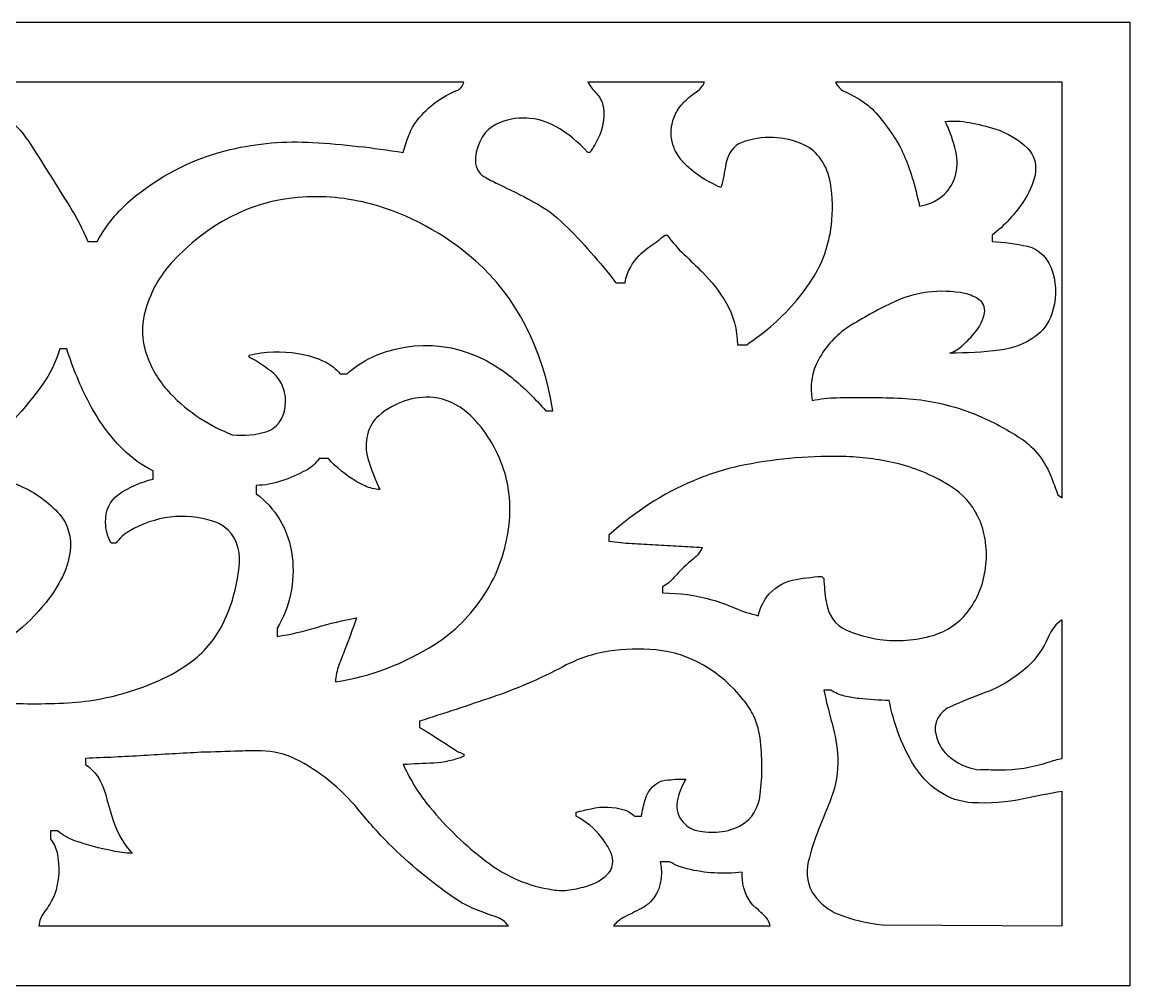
# Model space of a CAD drawing. Header units: centimetres. Extents: x 1.5 to 14, y -9 to -4.
# Drawn here: x 8.19 to 13.98, y -9 to -3.96 of the extents above; entities that cross this region are included whole.
import ezdxf

# ---------------------------------------------------------------- set-up
doc = ezdxf.new("R2010")
doc.units = ezdxf.units.CM
doc.header["$MEASUREMENT"] = 0
doc.layers.add('layer 1', color=7, linetype='Continuous')

msp = doc.modelspace()

# ---------------------------------------------------------------- linework, layer by layer
at = {"layer": 'layer 1', "color": 250}
for points, knots in [([(1.50052, -8.99918), (1.50052, -8.99918), (13.98322, -8.99918), (13.98322, -8.99918), (13.98322, -8.99918), (13.98322, -8.99918), (13.98321, -3.95999), (13.98321, -3.95999), (13.98321, -3.95999), (13.98321, -3.95999), (1.50051, -3.96), (1.50051, -3.96), (1.50051, -3.96), (1.50051, -3.96), (1.50052, -8.99918), (1.50052, -8.99918)], [0, 0, 0, 0, 0.2, 0.2, 0.2, 0.2, 0.4, 0.4, 0.4, 0.4, 0.6, 0.6, 0.6, 0.6, 1, 1, 1, 1]), ([(8.58466, -5.10626), (8.58466, -5.10626), (8.53579, -5.10626), (8.53579, -5.10626), (8.53579, -5.10626), (8.50822, -5.04257), (8.47656, -4.98183), (8.44112, -4.92464), (8.44112, -4.92464), (8.37504, -4.81802), (8.30846, -4.71191), (8.24134, -4.60632), (8.24134, -4.60632), (8.16752, -4.4902), (8.06741, -4.40506), (7.9542, -4.36221), (7.9542, -4.36221), (7.91854, -4.34871), (7.88251, -4.33683), (7.84616, -4.32658), (7.84616, -4.32658), (7.81285, -4.3172), (7.78147, -4.29912), (7.75406, -4.27356), (7.75406, -4.27356), (7.75406, -4.27356), (10.50223, -4.27356), (10.50223, -4.27356), (10.50223, -4.27356), (10.49623, -4.29482), (10.48251, -4.31121), (10.46531, -4.31768), (10.46531, -4.31768), (10.38753, -4.34691), (10.31671, -4.39977), (10.25906, -4.47163), (10.25906, -4.47163), (10.24057, -4.49468), (10.22539, -4.52155), (10.21418, -4.5511), (10.21418, -4.5511), (10.20305, -4.58044), (10.19318, -4.61052), (10.18463, -4.6412), (10.18463, -4.6412), (10.0274, -4.61613), (9.86947, -4.59875), (9.71118, -4.58906), (9.71118, -4.58906), (9.56688, -4.58026), (9.4223, -4.59264), (9.2803, -4.62601), (9.2803, -4.62601), (9.10484, -4.66724), (8.93716, -4.74946), (8.78582, -4.86847), (8.78582, -4.86847), (8.70702, -4.93042), (8.6387, -5.01119), (8.58466, -5.10626), (8.58466, -5.10626), (8.58466, -5.10626), (8.58466, -5.10626), (8.58466, -5.10626)], [0, 0, 0, 0, 0.0588235, 0.0588235, 0.0588235, 0.0588235, 0.1176471, 0.1176471, 0.1176471, 0.1176471, 0.1764706, 0.1764706, 0.1764706, 0.1764706, 0.2352941, 0.2352941, 0.2352941, 0.2352941, 0.2941176, 0.2941176, 0.2941176, 0.2941176, 0.3529412, 0.3529412, 0.3529412, 0.3529412, 0.4117647, 0.4117647, 0.4117647, 0.4117647, 0.4705882, 0.4705882, 0.4705882, 0.4705882, 0.5294118, 0.5294118, 0.5294118, 0.5294118, 0.5882353, 0.5882353, 0.5882353, 0.5882353, 0.6470588, 0.6470588, 0.6470588, 0.6470588, 0.7058824, 0.7058824, 0.7058824, 0.7058824, 0.7647059, 0.7647059, 0.7647059, 0.7647059, 0.8235294, 0.8235294, 0.8235294, 0.8235294, 0.8823529, 0.8823529, 0.8823529, 0.8823529, 1, 1, 1, 1]), ([(11.56482, -5.07387), (11.56482, -5.07387), (11.5526, -5.07387), (11.5526, -5.07387), (11.5526, -5.07387), (11.52554, -5.09611), (11.49773, -5.11691), (11.46927, -5.13621), (11.46927, -5.13621), (11.43106, -5.16211), (11.39786, -5.19824), (11.37201, -5.24208), (11.37201, -5.24208), (11.35802, -5.26581), (11.34877, -5.2934), (11.34504, -5.32256), (11.34504, -5.32256), (11.34504, -5.32256), (11.29615, -5.32256), (11.29615, -5.32256), (11.29615, -5.32256), (11.21199, -5.21313), (11.1219, -5.1112), (11.02651, -5.01746), (11.02651, -5.01746), (10.97801, -4.9698), (10.92461, -4.93065), (10.86772, -4.90106), (10.86772, -4.90106), (10.86474, -4.89952), (10.86178, -4.89792), (10.85883, -4.89631), (10.85883, -4.89631), (10.79992, -4.86399), (10.7403, -4.83383), (10.68001, -4.80584), (10.68001, -4.80584), (10.65528, -4.79422), (10.63087, -4.78154), (10.60683, -4.76784), (10.60683, -4.76784), (10.57631, -4.75047), (10.55826, -4.7102), (10.56218, -4.66837), (10.56218, -4.66837), (10.5697, -4.58839), (10.61247, -4.52052), (10.67265, -4.49295), (10.67265, -4.49295), (10.77383, -4.44658), (10.88549, -4.45163), (10.98381, -4.50694), (10.98381, -4.50694), (11.04413, -4.54088), (11.10002, -4.58616), (11.14954, -4.6412), (11.14954, -4.6412), (11.14954, -4.6412), (11.16175, -4.6412), (11.16175, -4.6412), (11.16175, -4.6412), (11.1695, -4.6275), (11.17757, -4.61408), (11.18595, -4.60095), (11.18595, -4.60095), (11.2132, -4.55826), (11.22974, -4.50636), (11.23347, -4.4518), (11.23347, -4.4518), (11.23517, -4.42694), (11.23185, -4.40195), (11.2238, -4.37914), (11.2238, -4.37914), (11.21745, -4.36104), (11.20762, -4.34521), (11.1952, -4.33306), (11.1952, -4.33306), (11.17781, -4.31606), (11.16243, -4.29602), (11.14954, -4.27356), (11.14954, -4.27356), (11.14954, -4.27356), (11.76029, -4.27356), (11.76029, -4.27356), (11.76029, -4.27356), (11.75021, -4.29466), (11.73576, -4.31196), (11.7185, -4.32358), (11.7185, -4.32358), (11.69651, -4.33837), (11.67554, -4.35543), (11.6558, -4.37458), (11.6558, -4.37458), (11.63926, -4.39071), (11.62477, -4.4099), (11.61283, -4.43151), (11.61283, -4.43151), (11.60084, -4.4532), (11.59238, -4.47765), (11.58794, -4.50347), (11.58794, -4.50347), (11.58399, -4.52696), (11.58411, -4.55124), (11.58828, -4.57466), (11.58828, -4.57466), (11.59245, -4.59804), (11.60017, -4.62017), (11.61103, -4.63985), (11.61103, -4.63985), (11.6238, -4.66321), (11.63934, -4.68394), (11.65714, -4.70132), (11.65714, -4.70132), (11.67484, -4.71862), (11.69332, -4.7346), (11.71249, -4.74921), (11.71249, -4.74921), (11.7546, -4.78049), (11.79926, -4.80595), (11.84572, -4.82514), (11.84572, -4.82514), (11.85611, -4.78434), (11.86486, -4.74293), (11.87194, -4.70103), (11.87194, -4.70103), (11.881, -4.6475), (11.91272, -4.60451), (11.95448, -4.5891), (11.95448, -4.5891), (12.06111, -4.54977), (12.175, -4.55419), (12.27951, -4.60167), (12.27951, -4.60167), (12.35006, -4.6337), (12.40242, -4.70944), (12.41792, -4.8017), (12.41792, -4.8017), (12.43004, -4.87381), (12.43186, -4.94808), (12.42334, -5.02101), (12.42334, -5.02101), (12.41053, -5.12491), (12.37575, -5.22264), (12.32267, -5.30389), (12.32267, -5.30389), (12.25566, -5.40647), (12.17623, -5.4952), (12.08733, -5.56682), (12.08733, -5.56682), (12.05234, -5.595), (12.01659, -5.6217), (11.98017, -5.64687), (11.98017, -5.64687), (11.98017, -5.64687), (11.93128, -5.64687), (11.93128, -5.64687), (11.93128, -5.64687), (11.93069, -5.56891), (11.91067, -5.4932), (11.87402, -5.43031), (11.87402, -5.43031), (11.83809, -5.36865), (11.7956, -5.31351), (11.74774, -5.2664), (11.74774, -5.2664), (11.71639, -5.23556), (11.68486, -5.20504), (11.65313, -5.17486), (11.65313, -5.17486), (11.62134, -5.1446), (11.59178, -5.1108), (11.56482, -5.07387)], [0, 0, 0, 0, 0.0227273, 0.0227273, 0.0227273, 0.0227273, 0.0454545, 0.0454545, 0.0454545, 0.0454545, 0.0681818, 0.0681818, 0.0681818, 0.0681818, 0.0909091, 0.0909091, 0.0909091, 0.0909091, 0.1136364, 0.1136364, 0.1136364, 0.1136364, 0.1363636, 0.1363636, 0.1363636, 0.1363636, 0.1590909, 0.1590909, 0.1590909, 0.1590909, 0.1818182, 0.1818182, 0.1818182, 0.1818182, 0.2045455, 0.2045455, 0.2045455, 0.2045455, 0.2272727, 0.2272727, 0.2272727, 0.2272727, 0.25, 0.25, 0.25, 0.25, 0.2727273, 0.2727273, 0.2727273, 0.2727273, 0.2954545, 0.2954545, 0.2954545, 0.2954545, 0.3181818, 0.3181818, 0.3181818, 0.3181818, 0.3409091, 0.3409091, 0.3409091, 0.3409091, 0.3636364, 0.3636364, 0.3636364, 0.3636364, 0.3863636, 0.3863636, 0.3863636, 0.3863636, 0.4090909, 0.4090909, 0.4090909, 0.4090909, 0.4318182, 0.4318182, 0.4318182, 0.4318182, 0.4545455, 0.4545455, 0.4545455, 0.4545455, 0.4772727, 0.4772727, 0.4772727, 0.4772727, 0.5, 0.5, 0.5, 0.5, 0.5227273, 0.5227273, 0.5227273, 0.5227273, 0.5454545, 0.5454545, 0.5454545, 0.5454545, 0.5681818, 0.5681818, 0.5681818, 0.5681818, 0.5909091, 0.5909091, 0.5909091, 0.5909091, 0.6136364, 0.6136364, 0.6136364, 0.6136364, 0.6363636, 0.6363636, 0.6363636, 0.6363636, 0.6590909, 0.6590909, 0.6590909, 0.6590909, 0.6818182, 0.6818182, 0.6818182, 0.6818182, 0.7045455, 0.7045455, 0.7045455, 0.7045455, 0.7272727, 0.7272727, 0.7272727, 0.7272727, 0.75, 0.75, 0.75, 0.75, 0.7727273, 0.7727273, 0.7727273, 0.7727273, 0.7954545, 0.7954545, 0.7954545, 0.7954545, 0.8181818, 0.8181818, 0.8181818, 0.8181818, 0.8409091, 0.8409091, 0.8409091, 0.8409091, 0.8636364, 0.8636364, 0.8636364, 0.8636364, 0.8863636, 0.8863636, 0.8863636, 0.8863636, 0.9090909, 0.9090909, 0.9090909, 0.9090909, 0.9318182, 0.9318182, 0.9318182, 0.9318182, 0.9545455, 0.9545455, 0.9545455, 0.9545455, 1, 1, 1, 1]), ([(13.2626, -5.07387), (13.32757, -5.02513), (13.3852, -4.96242), (13.43287, -4.88854), (13.43287, -4.88854), (13.45639, -4.85209), (13.47431, -4.81049), (13.48573, -4.7658), (13.48573, -4.7658), (13.49951, -4.71179), (13.48454, -4.65279), (13.44838, -4.61887), (13.44838, -4.61887), (13.39881, -4.57235), (13.34247, -4.53856), (13.28252, -4.51943), (13.28252, -4.51943), (13.23659, -4.50476), (13.19009, -4.49317), (13.1432, -4.48467), (13.1432, -4.48467), (13.10185, -4.47717), (13.06, -4.4753), (13.01834, -4.47907), (13.01834, -4.47907), (13.04208, -4.52838), (13.06063, -4.58137), (13.07352, -4.63668), (13.07352, -4.63668), (13.09426, -4.72562), (13.06518, -4.8211), (13.00257, -4.86999), (13.00257, -4.86999), (12.96652, -4.89811), (12.92601, -4.91598), (12.8839, -4.92235), (12.8839, -4.92235), (12.87235, -4.87059), (12.85912, -4.81945), (12.84425, -4.76906), (12.84425, -4.76906), (12.83217, -4.72931), (12.81795, -4.69066), (12.80164, -4.65339), (12.80164, -4.65339), (12.78531, -4.61604), (12.76584, -4.581), (12.74357, -4.54888), (12.74357, -4.54888), (12.71935, -4.51396), (12.69397, -4.48037), (12.66748, -4.44817), (12.66748, -4.44817), (12.64083, -4.41581), (12.61033, -4.38886), (12.57706, -4.36836), (12.57706, -4.36836), (12.54801, -4.35058), (12.51831, -4.33456), (12.48803, -4.3204), (12.48803, -4.3204), (12.46953, -4.31173), (12.45403, -4.29514), (12.44428, -4.27356), (12.44428, -4.27356), (12.44428, -4.27356), (13.62896, -4.27356), (13.62896, -4.27356), (13.62896, -4.27356), (13.62896, -4.27356), (13.62896, -6.44715), (13.62896, -6.44715), (13.62896, -6.44715), (13.62896, -6.44715), (13.60741, -6.43119), (13.60741, -6.43119), (13.60741, -6.43119), (13.59633, -6.40292), (13.58546, -6.37454), (13.57477, -6.34605), (13.57477, -6.34605), (13.54155, -6.25751), (13.48634, -6.185), (13.41743, -6.13945), (13.41743, -6.13945), (13.38386, -6.11726), (13.34963, -6.09666), (13.31483, -6.0777), (13.31483, -6.0777), (13.24102, -6.03741), (13.16488, -6.00427), (13.08706, -5.97851), (13.08706, -5.97851), (12.98314, -5.94684), (12.87686, -5.92907), (12.76997, -5.92549), (12.76997, -5.92549), (12.66336, -5.92192), (12.55671, -5.92135), (12.45009, -5.9238), (12.45009, -5.9238), (12.4072, -5.92477), (12.36445, -5.92983), (12.32217, -5.93894), (12.32217, -5.93894), (12.30821, -5.86519), (12.32009, -5.78741), (12.35474, -5.72537), (12.35474, -5.72537), (12.3953, -5.65276), (12.44949, -5.59381), (12.51247, -5.55378), (12.51247, -5.55378), (12.58556, -5.50734), (12.66051, -5.46567), (12.73702, -5.42897), (12.73702, -5.42897), (12.85906, -5.37042), (12.99125, -5.35312), (13.12026, -5.37881), (13.12026, -5.37881), (13.14841, -5.3844), (13.17547, -5.39668), (13.19999, -5.41495), (13.19999, -5.41495), (13.22081, -5.43046), (13.22982, -5.46253), (13.2214, -5.49109), (13.2214, -5.49109), (13.20996, -5.52992), (13.191, -5.56457), (13.16624, -5.59189), (13.16624, -5.59189), (13.14638, -5.61382), (13.12569, -5.6345), (13.10423, -5.65388), (13.10423, -5.65388), (13.08568, -5.67065), (13.06481, -5.68297), (13.04271, -5.69023), (13.04271, -5.69023), (13.12926, -5.69117), (13.2158, -5.68638), (13.30196, -5.67587), (13.30196, -5.67587), (13.36731, -5.66788), (13.43071, -5.64355), (13.48847, -5.60428), (13.48847, -5.60428), (13.52707, -5.57804), (13.55752, -5.5363), (13.57499, -5.48567), (13.57499, -5.48567), (13.59862, -5.41738), (13.60056, -5.34035), (13.5804, -5.27031), (13.5804, -5.27031), (13.55952, -5.19786), (13.50942, -5.14507), (13.44902, -5.13198), (13.44902, -5.13198), (13.38736, -5.1186), (13.32511, -5.11001), (13.2626, -5.10626), (13.2626, -5.10626), (13.2626, -5.10626), (13.2626, -5.07387), (13.2626, -5.07387)], [0, 0, 0, 0, 0.0232558, 0.0232558, 0.0232558, 0.0232558, 0.0465116, 0.0465116, 0.0465116, 0.0465116, 0.0697674, 0.0697674, 0.0697674, 0.0697674, 0.0930233, 0.0930233, 0.0930233, 0.0930233, 0.1162791, 0.1162791, 0.1162791, 0.1162791, 0.1395349, 0.1395349, 0.1395349, 0.1395349, 0.1627907, 0.1627907, 0.1627907, 0.1627907, 0.1860465, 0.1860465, 0.1860465, 0.1860465, 0.2093023, 0.2093023, 0.2093023, 0.2093023, 0.2325581, 0.2325581, 0.2325581, 0.2325581, 0.255814, 0.255814, 0.255814, 0.255814, 0.2790698, 0.2790698, 0.2790698, 0.2790698, 0.3023256, 0.3023256, 0.3023256, 0.3023256, 0.3255814, 0.3255814, 0.3255814, 0.3255814, 0.3488372, 0.3488372, 0.3488372, 0.3488372, 0.372093, 0.372093, 0.372093, 0.372093, 0.3953488, 0.3953488, 0.3953488, 0.3953488, 0.4186047, 0.4186047, 0.4186047, 0.4186047, 0.4418605, 0.4418605, 0.4418605, 0.4418605, 0.4651163, 0.4651163, 0.4651163, 0.4651163, 0.4883721, 0.4883721, 0.4883721, 0.4883721, 0.5116279, 0.5116279, 0.5116279, 0.5116279, 0.5348837, 0.5348837, 0.5348837, 0.5348837, 0.5581395, 0.5581395, 0.5581395, 0.5581395, 0.5813953, 0.5813953, 0.5813953, 0.5813953, 0.6046512, 0.6046512, 0.6046512, 0.6046512, 0.627907, 0.627907, 0.627907, 0.627907, 0.6511628, 0.6511628, 0.6511628, 0.6511628, 0.6744186, 0.6744186, 0.6744186, 0.6744186, 0.6976744, 0.6976744, 0.6976744, 0.6976744, 0.7209302, 0.7209302, 0.7209302, 0.7209302, 0.744186, 0.744186, 0.744186, 0.744186, 0.7674419, 0.7674419, 0.7674419, 0.7674419, 0.7906977, 0.7906977, 0.7906977, 0.7906977, 0.8139535, 0.8139535, 0.8139535, 0.8139535, 0.8372093, 0.8372093, 0.8372093, 0.8372093, 0.8604651, 0.8604651, 0.8604651, 0.8604651, 0.8837209, 0.8837209, 0.8837209, 0.8837209, 0.9069767, 0.9069767, 0.9069767, 0.9069767, 0.9302326, 0.9302326, 0.9302326, 0.9302326, 0.9534884, 0.9534884, 0.9534884, 0.9534884, 1, 1, 1, 1]), ([(9.89149, -5.79839), (9.89149, -5.79839), (9.85492, -5.79839), (9.85492, -5.79839), (9.85492, -5.79839), (9.83211, -5.77115), (9.80517, -5.74999), (9.77569, -5.73618), (9.77569, -5.73618), (9.72997, -5.71473), (9.68245, -5.69995), (9.63405, -5.69209), (9.63405, -5.69209), (9.54899, -5.67899), (9.46286, -5.682), (9.37851, -5.70104), (9.37851, -5.70104), (9.37851, -5.70104), (9.37851, -5.71184), (9.37851, -5.71184), (9.37851, -5.71184), (9.42335, -5.73441), (9.46626, -5.76261), (9.50661, -5.79599), (9.50661, -5.79599), (9.55258, -5.83401), (9.5765, -5.90253), (9.56772, -5.97083), (9.56772, -5.97083), (9.55968, -6.03342), (9.52279, -6.08406), (9.47393, -6.09971), (9.47393, -6.09971), (9.41466, -6.11866), (9.35321, -6.12457), (9.29234, -6.11712), (9.29234, -6.11712), (9.1735, -6.0736), (9.06282, -6.00031), (8.96701, -5.90177), (8.96701, -5.90177), (8.91558, -5.84888), (8.87416, -5.78222), (8.84574, -5.70671), (8.84574, -5.70671), (8.81648, -5.629), (8.81387, -5.53954), (8.83845, -5.4593), (8.83845, -5.4593), (8.86667, -5.36722), (8.91234, -5.28514), (8.97146, -5.22023), (8.97146, -5.22023), (9.15629, -5.01725), (9.38928, -4.8964), (9.63416, -4.87636), (9.63416, -4.87636), (9.76358, -4.86577), (9.89357, -4.87786), (10.02034, -4.91226), (10.02034, -4.91226), (10.21454, -4.96478), (10.39861, -5.0651), (10.56189, -5.20733), (10.56189, -5.20733), (10.77375, -5.39186), (10.91913, -5.67436), (10.96634, -5.99294), (10.96634, -5.99294), (10.96634, -5.99294), (10.92967, -5.99294), (10.92967, -5.99294), (10.92967, -5.99294), (10.87443, -5.92836), (10.8149, -5.86987), (10.75171, -5.81807), (10.75171, -5.81807), (10.52891, -5.63554), (10.24996, -5.59942), (10.00235, -5.72129), (10.00235, -5.72129), (9.96285, -5.74073), (9.92557, -5.76664), (9.89149, -5.79839)], [0, 0, 0, 0, 0.0454545, 0.0454545, 0.0454545, 0.0454545, 0.0909091, 0.0909091, 0.0909091, 0.0909091, 0.1363636, 0.1363636, 0.1363636, 0.1363636, 0.1818182, 0.1818182, 0.1818182, 0.1818182, 0.2272727, 0.2272727, 0.2272727, 0.2272727, 0.2727273, 0.2727273, 0.2727273, 0.2727273, 0.3181818, 0.3181818, 0.3181818, 0.3181818, 0.3636364, 0.3636364, 0.3636364, 0.3636364, 0.4090909, 0.4090909, 0.4090909, 0.4090909, 0.4545455, 0.4545455, 0.4545455, 0.4545455, 0.5, 0.5, 0.5, 0.5, 0.5454545, 0.5454545, 0.5454545, 0.5454545, 0.5909091, 0.5909091, 0.5909091, 0.5909091, 0.6363636, 0.6363636, 0.6363636, 0.6363636, 0.6818182, 0.6818182, 0.6818182, 0.6818182, 0.7272727, 0.7272727, 0.7272727, 0.7272727, 0.7727273, 0.7727273, 0.7727273, 0.7727273, 0.8181818, 0.8181818, 0.8181818, 0.8181818, 0.8636364, 0.8636364, 0.8636364, 0.8636364, 0.9090909, 0.9090909, 0.9090909, 0.9090909, 1, 1, 1, 1]), ([(7.86397, -6.31741), (7.86397, -6.31741), (7.86397, -6.285), (7.86397, -6.285), (7.86397, -6.285), (7.9073, -6.25756), (7.94917, -6.22662), (7.98931, -6.19236), (7.98931, -6.19236), (8.10276, -6.09554), (8.2067, -5.98226), (8.29901, -5.85478), (8.29901, -5.85478), (8.33828, -5.80057), (8.36888, -5.73738), (8.38917, -5.66863), (8.38917, -5.66863), (8.38917, -5.66863), (8.42588, -5.66863), (8.42588, -5.66863), (8.42588, -5.66863), (8.45745, -5.76868), (8.49718, -5.86434), (8.54446, -5.95408), (8.54446, -5.95408), (8.5919, -6.04412), (8.65019, -6.1243), (8.71729, -6.19175), (8.71729, -6.19175), (8.76567, -6.24039), (8.81981, -6.27916), (8.87778, -6.30664), (8.87778, -6.30664), (8.87778, -6.30664), (8.87778, -6.34981), (8.87778, -6.34981), (8.87778, -6.34981), (8.81353, -6.36412), (8.75159, -6.39153), (8.69438, -6.43101), (8.69438, -6.43101), (8.65263, -6.45982), (8.62718, -6.51546), (8.62841, -6.57532), (8.62841, -6.57532), (8.62921, -6.61483), (8.6395, -6.65307), (8.65793, -6.68507), (8.65793, -6.68507), (8.65793, -6.68507), (8.6823, -6.68507), (8.6823, -6.68507), (8.6823, -6.68507), (8.70172, -6.65901), (8.7249, -6.6378), (8.75061, -6.62263), (8.75061, -6.62263), (8.88776, -6.54159), (9.04312, -6.52287), (9.19003, -6.5696), (9.19003, -6.5696), (9.21131, -6.57636), (9.2318, -6.58667), (9.25092, -6.60022), (9.25092, -6.60022), (9.30432, -6.63801), (9.33473, -6.7122), (9.32833, -6.78883), (9.32833, -6.78883), (9.32026, -6.88518), (9.29758, -6.97872), (9.26155, -7.06436), (9.26155, -7.06436), (9.22529, -7.1505), (9.17266, -7.22408), (9.10837, -7.27853), (9.10837, -7.27853), (9.05974, -7.31969), (9.00763, -7.35399), (8.95301, -7.38078), (8.95301, -7.38078), (8.89852, -7.40751), (8.84295, -7.43064), (8.78654, -7.45009), (8.78654, -7.45009), (8.67042, -7.48902), (8.55134, -7.51244), (8.43131, -7.51996), (8.43131, -7.51996), (8.36901, -7.52291), (8.30667, -7.52418), (8.24433, -7.52379), (8.24433, -7.52379), (8.18261, -7.52342), (8.12088, -7.52319), (8.05916, -7.52311), (8.05916, -7.52311), (8.01374, -7.51763), (7.96844, -7.51088), (7.92325, -7.50287), (7.92325, -7.50287), (7.87804, -7.49484), (7.83329, -7.48304), (7.78931, -7.46756), (7.78931, -7.46756), (7.76333, -7.45841), (7.73731, -7.44946), (7.71124, -7.44071), (7.71124, -7.44071), (7.68514, -7.43194), (7.65865, -7.42515), (7.63191, -7.42038), (7.63191, -7.42038), (7.63191, -7.42038), (7.63191, -7.38801), (7.63191, -7.38801), (7.63191, -7.38801), (7.74243, -7.36019), (7.85129, -7.32284), (7.95771, -7.27615), (7.95771, -7.27615), (8.09268, -7.21695), (8.21543, -7.12077), (8.31714, -6.99447), (8.31714, -6.99447), (8.34971, -6.95403), (8.37841, -6.90899), (8.4027, -6.8602), (8.4027, -6.8602), (8.42271, -6.82001), (8.43628, -6.7753), (8.44263, -6.72855), (8.44263, -6.72855), (8.45242, -6.65653), (8.43202, -6.58331), (8.38859, -6.53475), (8.38859, -6.53475), (8.32963, -6.46882), (8.26083, -6.41837), (8.18616, -6.38634), (8.18616, -6.38634), (8.13225, -6.36321), (8.07716, -6.34475), (8.02125, -6.33108), (8.02125, -6.33108), (7.96946, -6.31841), (7.91665, -6.31382), (7.86397, -6.31741), (7.86397, -6.31741), (7.86397, -6.31741), (7.86397, -6.31741), (7.86397, -6.31741)], [0, 0, 0, 0, 0.025641, 0.025641, 0.025641, 0.025641, 0.0512821, 0.0512821, 0.0512821, 0.0512821, 0.0769231, 0.0769231, 0.0769231, 0.0769231, 0.1025641, 0.1025641, 0.1025641, 0.1025641, 0.1282051, 0.1282051, 0.1282051, 0.1282051, 0.1538462, 0.1538462, 0.1538462, 0.1538462, 0.1794872, 0.1794872, 0.1794872, 0.1794872, 0.2051282, 0.2051282, 0.2051282, 0.2051282, 0.2307692, 0.2307692, 0.2307692, 0.2307692, 0.2564103, 0.2564103, 0.2564103, 0.2564103, 0.2820513, 0.2820513, 0.2820513, 0.2820513, 0.3076923, 0.3076923, 0.3076923, 0.3076923, 0.3333333, 0.3333333, 0.3333333, 0.3333333, 0.3589744, 0.3589744, 0.3589744, 0.3589744, 0.3846154, 0.3846154, 0.3846154, 0.3846154, 0.4102564, 0.4102564, 0.4102564, 0.4102564, 0.4358974, 0.4358974, 0.4358974, 0.4358974, 0.4615385, 0.4615385, 0.4615385, 0.4615385, 0.4871795, 0.4871795, 0.4871795, 0.4871795, 0.5128205, 0.5128205, 0.5128205, 0.5128205, 0.5384615, 0.5384615, 0.5384615, 0.5384615, 0.5641026, 0.5641026, 0.5641026, 0.5641026, 0.5897436, 0.5897436, 0.5897436, 0.5897436, 0.6153846, 0.6153846, 0.6153846, 0.6153846, 0.6410256, 0.6410256, 0.6410256, 0.6410256, 0.6666667, 0.6666667, 0.6666667, 0.6666667, 0.6923077, 0.6923077, 0.6923077, 0.6923077, 0.7179487, 0.7179487, 0.7179487, 0.7179487, 0.7435897, 0.7435897, 0.7435897, 0.7435897, 0.7692308, 0.7692308, 0.7692308, 0.7692308, 0.7948718, 0.7948718, 0.7948718, 0.7948718, 0.8205128, 0.8205128, 0.8205128, 0.8205128, 0.8461538, 0.8461538, 0.8461538, 0.8461538, 0.8717949, 0.8717949, 0.8717949, 0.8717949, 0.8974359, 0.8974359, 0.8974359, 0.8974359, 0.9230769, 0.9230769, 0.9230769, 0.9230769, 0.9487179, 0.9487179, 0.9487179, 0.9487179, 1, 1, 1, 1]), ([(9.41516, -6.42557), (9.41516, -6.42557), (9.41516, -6.38227), (9.41516, -6.38227), (9.41516, -6.38227), (9.46029, -6.38182), (9.50517, -6.37403), (9.54871, -6.3591), (9.54871, -6.3591), (9.59212, -6.34422), (9.6347, -6.3258), (9.6762, -6.30394), (9.6762, -6.30394), (9.7026, -6.29004), (9.72612, -6.26873), (9.74497, -6.24165), (9.74497, -6.24165), (9.74497, -6.24165), (9.79386, -6.24165), (9.79386, -6.24165), (9.79386, -6.24165), (9.80313, -6.25322), (9.813, -6.26402), (9.82341, -6.27395), (9.82341, -6.27395), (9.87257, -6.32086), (9.92698, -6.35831), (9.98491, -6.38509), (9.98491, -6.38509), (10.00979, -6.39659), (10.03598, -6.40298), (10.06247, -6.40397), (10.06247, -6.40397), (10.03794, -6.35228), (10.01711, -6.29792), (10.00025, -6.24157), (10.00025, -6.24157), (9.97567, -6.15949), (9.99921, -6.06686), (10.05699, -6.01775), (10.05699, -6.01775), (10.14082, -5.94656), (10.24143, -5.91319), (10.34228, -5.92308), (10.34228, -5.92308), (10.40744, -5.92944), (10.47002, -5.95803), (10.52325, -6.00571), (10.52325, -6.00571), (10.60134, -6.07564), (10.66342, -6.17026), (10.70322, -6.27992), (10.70322, -6.27992), (10.73786, -6.37534), (10.74998, -6.48134), (10.73813, -6.58517), (10.73813, -6.58517), (10.72267, -6.7208), (10.67778, -6.84852), (10.60844, -6.95423), (10.60844, -6.95423), (10.53791, -7.06176), (10.4503, -7.14967), (10.35128, -7.21232), (10.35128, -7.21232), (10.18809, -7.31557), (10.0118, -7.38233), (9.83042, -7.40961), (9.83042, -7.40961), (9.832, -7.37929), (9.8381, -7.34961), (9.8484, -7.32214), (9.8484, -7.32214), (9.85863, -7.29489), (9.86913, -7.26782), (9.87989, -7.24091), (9.87989, -7.24091), (9.90115, -7.18604), (9.92133, -7.1305), (9.94036, -7.07435), (9.94036, -7.07435), (9.87068, -7.08732), (9.8015, -7.1042), (9.73302, -7.12496), (9.73302, -7.12496), (9.66452, -7.14573), (9.59509, -7.16134), (9.52511, -7.17169), (9.52511, -7.17169), (9.52511, -7.17169), (9.52511, -7.1285), (9.52511, -7.1285), (9.52511, -7.1285), (9.59095, -7.02298), (9.61969, -6.88833), (9.60464, -6.75554), (9.60464, -6.75554), (9.59648, -6.68554), (9.57428, -6.61933), (9.54012, -6.56312), (9.54012, -6.56312), (9.50616, -6.50724), (9.4637, -6.46049), (9.41516, -6.42557)], [0, 0, 0, 0, 0.037037, 0.037037, 0.037037, 0.037037, 0.0740741, 0.0740741, 0.0740741, 0.0740741, 0.1111111, 0.1111111, 0.1111111, 0.1111111, 0.1481481, 0.1481481, 0.1481481, 0.1481481, 0.1851852, 0.1851852, 0.1851852, 0.1851852, 0.2222222, 0.2222222, 0.2222222, 0.2222222, 0.2592593, 0.2592593, 0.2592593, 0.2592593, 0.2962963, 0.2962963, 0.2962963, 0.2962963, 0.3333333, 0.3333333, 0.3333333, 0.3333333, 0.3703704, 0.3703704, 0.3703704, 0.3703704, 0.4074074, 0.4074074, 0.4074074, 0.4074074, 0.4444444, 0.4444444, 0.4444444, 0.4444444, 0.4814815, 0.4814815, 0.4814815, 0.4814815, 0.5185185, 0.5185185, 0.5185185, 0.5185185, 0.5555556, 0.5555556, 0.5555556, 0.5555556, 0.5925926, 0.5925926, 0.5925926, 0.5925926, 0.6296296, 0.6296296, 0.6296296, 0.6296296, 0.6666667, 0.6666667, 0.6666667, 0.6666667, 0.7037037, 0.7037037, 0.7037037, 0.7037037, 0.7407407, 0.7407407, 0.7407407, 0.7407407, 0.7777778, 0.7777778, 0.7777778, 0.7777778, 0.8148148, 0.8148148, 0.8148148, 0.8148148, 0.8518519, 0.8518519, 0.8518519, 0.8518519, 0.8888889, 0.8888889, 0.8888889, 0.8888889, 0.9259259, 0.9259259, 0.9259259, 0.9259259, 1, 1, 1, 1]), ([(12.67596, -7.18784), (12.61557, -7.17874), (12.55606, -7.16196), (12.49836, -7.13778), (12.49836, -7.13778), (12.44492, -7.1154), (12.40527, -7.05831), (12.39479, -6.98871), (12.39479, -6.98871), (12.38884, -6.94915), (12.38497, -6.90913), (12.38322, -6.86892), (12.38322, -6.86892), (12.38118, -6.86711), (12.37912, -6.86528), (12.37708, -6.86346), (12.37708, -6.86346), (12.37503, -6.86164), (12.37299, -6.85983), (12.37094, -6.85802), (12.37094, -6.85802), (12.32017, -6.86133), (12.26959, -6.86806), (12.21939, -6.87818), (12.21939, -6.87818), (12.16789, -6.88857), (12.12051, -6.9198), (12.08444, -6.96717), (12.08444, -6.96717), (12.06383, -6.99423), (12.04898, -7.02735), (12.04122, -7.06351), (12.04122, -7.06351), (11.99982, -7.05395), (11.95899, -7.04071), (11.91909, -7.02389), (11.91909, -7.02389), (11.8792, -7.00708), (11.83875, -6.99247), (11.79786, -6.98008), (11.79786, -6.98008), (11.71333, -6.95645), (11.627, -6.94453), (11.5404, -6.94457), (11.5404, -6.94457), (11.5404, -6.94457), (11.5404, -6.91219), (11.5404, -6.91219), (11.5404, -6.91219), (11.5631, -6.90062), (11.5839, -6.88385), (11.60173, -6.86271), (11.60173, -6.86271), (11.63262, -6.82609), (11.66649, -6.7936), (11.70274, -6.7658), (11.70274, -6.7658), (11.72164, -6.75131), (11.73727, -6.73096), (11.7481, -6.70668), (11.7481, -6.70668), (11.7073, -6.7047), (11.66651, -6.70242), (11.62573, -6.69983), (11.62573, -6.69983), (11.58499, -6.69723), (11.54425, -6.69474), (11.50351, -6.69233), (11.50351, -6.69233), (11.46279, -6.69013), (11.42207, -6.68799), (11.38136, -6.68594), (11.38136, -6.68594), (11.34063, -6.68388), (11.29997, -6.67998), (11.25947, -6.67429), (11.25947, -6.67429), (11.25947, -6.67429), (11.25946, -6.64187), (11.25946, -6.64187), (11.25946, -6.64187), (11.39497, -6.52038), (11.544, -6.42461), (11.70167, -6.35768), (11.70167, -6.35768), (11.78972, -6.32075), (11.88008, -6.29314), (11.97179, -6.27513), (11.97179, -6.27513), (12.1468, -6.24075), (12.32397, -6.22631), (12.50105, -6.232), (12.50105, -6.232), (12.59318, -6.23496), (12.68496, -6.2478), (12.77537, -6.27035), (12.77537, -6.27035), (12.87193, -6.29449), (12.96546, -6.33505), (13.05334, -6.39089), (13.05334, -6.39089), (13.10885, -6.42616), (13.15573, -6.47971), (13.18898, -6.5458), (13.18898, -6.5458), (13.20719, -6.58204), (13.22, -6.62216), (13.22679, -6.66417), (13.22679, -6.66417), (13.24096, -6.75182), (13.23234, -6.84294), (13.2022, -6.92397), (13.2022, -6.92397), (13.17212, -7.00492), (13.12246, -7.07193), (13.06039, -7.11541), (13.06039, -7.11541), (13.02714, -7.1387), (12.99143, -7.15597), (12.95433, -7.16669), (12.95433, -7.16669), (12.86312, -7.19307), (12.76903, -7.20021), (12.67596, -7.18784), (12.67596, -7.18784), (12.67596, -7.18784), (12.67596, -7.18784), (12.67596, -7.18784)], [0, 0, 0, 0, 0.030303, 0.030303, 0.030303, 0.030303, 0.0606061, 0.0606061, 0.0606061, 0.0606061, 0.0909091, 0.0909091, 0.0909091, 0.0909091, 0.1212121, 0.1212121, 0.1212121, 0.1212121, 0.1515152, 0.1515152, 0.1515152, 0.1515152, 0.1818182, 0.1818182, 0.1818182, 0.1818182, 0.2121212, 0.2121212, 0.2121212, 0.2121212, 0.2424242, 0.2424242, 0.2424242, 0.2424242, 0.2727273, 0.2727273, 0.2727273, 0.2727273, 0.3030303, 0.3030303, 0.3030303, 0.3030303, 0.3333333, 0.3333333, 0.3333333, 0.3333333, 0.3636364, 0.3636364, 0.3636364, 0.3636364, 0.3939394, 0.3939394, 0.3939394, 0.3939394, 0.4242424, 0.4242424, 0.4242424, 0.4242424, 0.4545455, 0.4545455, 0.4545455, 0.4545455, 0.4848485, 0.4848485, 0.4848485, 0.4848485, 0.5151515, 0.5151515, 0.5151515, 0.5151515, 0.5454545, 0.5454545, 0.5454545, 0.5454545, 0.5757576, 0.5757576, 0.5757576, 0.5757576, 0.6060606, 0.6060606, 0.6060606, 0.6060606, 0.6363636, 0.6363636, 0.6363636, 0.6363636, 0.6666667, 0.6666667, 0.6666667, 0.6666667, 0.6969697, 0.6969697, 0.6969697, 0.6969697, 0.7272727, 0.7272727, 0.7272727, 0.7272727, 0.7575758, 0.7575758, 0.7575758, 0.7575758, 0.7878788, 0.7878788, 0.7878788, 0.7878788, 0.8181818, 0.8181818, 0.8181818, 0.8181818, 0.8484848, 0.8484848, 0.8484848, 0.8484848, 0.8787879, 0.8787879, 0.8787879, 0.8787879, 0.9090909, 0.9090909, 0.9090909, 0.9090909, 0.9393939, 0.9393939, 0.9393939, 0.9393939, 1, 1, 1, 1]), ([(13.62895, -7.80967), (13.60461, -7.81526), (13.58043, -7.822), (13.55649, -7.82985), (13.55649, -7.82985), (13.47317, -7.85717), (13.38733, -7.87052), (13.30124, -7.86959), (13.30124, -7.86959), (13.28249, -7.86939), (13.26375, -7.86908), (13.245, -7.86868), (13.245, -7.86868), (13.22625, -7.86827), (13.20751, -7.86837), (13.18876, -7.86897), (13.18876, -7.86897), (13.13138, -7.8606), (13.07655, -7.83422), (13.02939, -7.79227), (13.02939, -7.79227), (12.99908, -7.7653), (12.97738, -7.72564), (12.96819, -7.68041), (12.96819, -7.68041), (12.96144, -7.64718), (12.96864, -7.61189), (12.98729, -7.58684), (12.98729, -7.58684), (13.0032, -7.56549), (13.02298, -7.54925), (13.04492, -7.5395), (13.04492, -7.5395), (13.10351, -7.51347), (13.16267, -7.48953), (13.22233, -7.46771), (13.22233, -7.46771), (13.30358, -7.43796), (13.38026, -7.39126), (13.44918, -7.32949), (13.44918, -7.32949), (13.49399, -7.28934), (13.53066, -7.23657), (13.5563, -7.17537), (13.5563, -7.17537), (13.57254, -7.13659), (13.59793, -7.10506), (13.62896, -7.08512), (13.62896, -7.08512), (13.62896, -7.08512), (13.62896, -7.80967), (13.62896, -7.80967), (13.62896, -7.80967), (13.62896, -7.80967), (13.62895, -7.80967), (13.62895, -7.80967)], [0, 0, 0, 0, 0.0666667, 0.0666667, 0.0666667, 0.0666667, 0.1333333, 0.1333333, 0.1333333, 0.1333333, 0.2, 0.2, 0.2, 0.2, 0.2666667, 0.2666667, 0.2666667, 0.2666667, 0.3333333, 0.3333333, 0.3333333, 0.3333333, 0.4, 0.4, 0.4, 0.4, 0.4666667, 0.4666667, 0.4666667, 0.4666667, 0.5333333, 0.5333333, 0.5333333, 0.5333333, 0.6, 0.6, 0.6, 0.6, 0.6666667, 0.6666667, 0.6666667, 0.6666667, 0.7333333, 0.7333333, 0.7333333, 0.7333333, 0.8, 0.8, 0.8, 0.8, 0.8666667, 0.8666667, 0.8666667, 0.8666667, 1, 1, 1, 1]), ([(10.96611, -8.49632), (10.84236, -8.47919), (10.72304, -8.42822), (10.61657, -8.34709), (10.61657, -8.34709), (10.51103, -8.26667), (10.41276, -8.17201), (10.32352, -8.06484), (10.32352, -8.06484), (10.269, -7.99936), (10.22222, -7.92437), (10.18463, -7.8422), (10.18463, -7.8422), (10.23794, -7.83924), (10.29127, -7.83653), (10.3446, -7.83411), (10.3446, -7.83411), (10.39821, -7.83168), (10.45125, -7.81981), (10.50223, -7.79886), (10.50223, -7.79886), (10.50223, -7.79886), (10.50223, -7.78804), (10.50223, -7.78804), (10.50223, -7.78804), (10.48419, -7.78166), (10.46677, -7.77283), (10.45027, -7.76169), (10.45027, -7.76169), (10.39102, -7.72172), (10.33097, -7.68366), (10.27017, -7.64753), (10.27017, -7.64753), (10.27017, -7.64753), (10.27017, -7.61511), (10.27017, -7.61511), (10.27017, -7.61511), (10.39731, -7.57464), (10.52418, -7.53288), (10.65077, -7.48983), (10.65077, -7.48983), (10.77752, -7.44673), (10.90179, -7.39292), (11.02276, -7.32874), (11.02276, -7.32874), (11.09839, -7.28862), (11.1781, -7.26189), (11.25957, -7.2493), (11.25957, -7.2493), (11.34086, -7.23675), (11.42297, -7.23452), (11.50461, -7.24261), (11.50461, -7.24261), (11.5054, -7.2427), (11.50618, -7.24277), (11.50697, -7.24284), (11.50697, -7.24284), (11.67933, -7.25848), (11.84158, -7.35154), (11.96403, -7.50486), (11.96403, -7.50486), (11.9812, -7.52636), (11.99667, -7.54991), (12.01022, -7.57518), (12.01022, -7.57518), (12.0308, -7.6135), (12.04445, -7.65703), (12.05024, -7.7027), (12.05024, -7.7027), (12.06264, -7.80067), (12.06282, -7.9005), (12.05078, -7.99854), (12.05078, -7.99854), (12.04232, -8.06756), (12.00692, -8.12673), (11.95655, -8.15614), (11.95655, -8.15614), (11.91871, -8.17822), (11.87792, -8.1912), (11.83629, -8.19441), (11.83629, -8.19441), (11.79752, -8.19739), (11.75861, -8.195), (11.72027, -8.18727), (11.72027, -8.18727), (11.68921, -8.18102), (11.66066, -8.1619), (11.63921, -8.13297), (11.63921, -8.13297), (11.61675, -8.10267), (11.60914, -8.05938), (11.61934, -8.01998), (11.61934, -8.01998), (11.62891, -7.98306), (11.64353, -7.94848), (11.66252, -7.91782), (11.66252, -7.91782), (11.62662, -7.91774), (11.59076, -7.91976), (11.55502, -7.92387), (11.55502, -7.92387), (11.50683, -7.92943), (11.4656, -7.96951), (11.44925, -8.02676), (11.44925, -8.02676), (11.44127, -8.05471), (11.43498, -8.08337), (11.43045, -8.11252), (11.43045, -8.11252), (11.43045, -8.11252), (11.39382, -8.11252), (11.39382, -8.11252), (11.39382, -8.11252), (11.37811, -8.09627), (11.35969, -8.08471), (11.33991, -8.07872), (11.33991, -8.07872), (11.28319, -8.06154), (11.22426, -8.05949), (11.16687, -8.0727), (11.16687, -8.0727), (11.14074, -8.07871), (11.11461, -8.08479), (11.08848, -8.09093), (11.08848, -8.09093), (11.08848, -8.09093), (11.08848, -8.11252), (11.08848, -8.11252), (11.08848, -8.11252), (11.13896, -8.13748), (11.18463, -8.17574), (11.22241, -8.22469), (11.22241, -8.22469), (11.24035, -8.24795), (11.25622, -8.27361), (11.26974, -8.30121), (11.26974, -8.30121), (11.28873, -8.33999), (11.28071, -8.39068), (11.25142, -8.41746), (11.25142, -8.41746), (11.22115, -8.44507), (11.18687, -8.46497), (11.15052, -8.476), (11.15052, -8.476), (11.11887, -8.48558), (11.08679, -8.49277), (11.05445, -8.49748), (11.05445, -8.49748), (11.02509, -8.50174), (10.99541, -8.50136), (10.96612, -8.49632), (10.96612, -8.49632), (10.96612, -8.49632), (10.96611, -8.49632), (10.96611, -8.49632)], [0, 0, 0, 0, 0.025, 0.025, 0.025, 0.025, 0.05, 0.05, 0.05, 0.05, 0.075, 0.075, 0.075, 0.075, 0.1, 0.1, 0.1, 0.1, 0.125, 0.125, 0.125, 0.125, 0.15, 0.15, 0.15, 0.15, 0.175, 0.175, 0.175, 0.175, 0.2, 0.2, 0.2, 0.2, 0.225, 0.225, 0.225, 0.225, 0.25, 0.25, 0.25, 0.25, 0.275, 0.275, 0.275, 0.275, 0.3, 0.3, 0.3, 0.3, 0.325, 0.325, 0.325, 0.325, 0.35, 0.35, 0.35, 0.35, 0.375, 0.375, 0.375, 0.375, 0.4, 0.4, 0.4, 0.4, 0.425, 0.425, 0.425, 0.425, 0.45, 0.45, 0.45, 0.45, 0.475, 0.475, 0.475, 0.475, 0.5, 0.5, 0.5, 0.5, 0.525, 0.525, 0.525, 0.525, 0.55, 0.55, 0.55, 0.55, 0.575, 0.575, 0.575, 0.575, 0.6, 0.6, 0.6, 0.6, 0.625, 0.625, 0.625, 0.625, 0.65, 0.65, 0.65, 0.65, 0.675, 0.675, 0.675, 0.675, 0.7, 0.7, 0.7, 0.7, 0.725, 0.725, 0.725, 0.725, 0.75, 0.75, 0.75, 0.75, 0.775, 0.775, 0.775, 0.775, 0.8, 0.8, 0.8, 0.8, 0.825, 0.825, 0.825, 0.825, 0.85, 0.85, 0.85, 0.85, 0.875, 0.875, 0.875, 0.875, 0.9, 0.9, 0.9, 0.9, 0.925, 0.925, 0.925, 0.925, 0.95, 0.95, 0.95, 0.95, 1, 1, 1, 1]), ([(12.6881, -8.68009), (12.60875, -8.67254), (12.53039, -8.65318), (12.45468, -8.62243), (12.45468, -8.62243), (12.40904, -8.60389), (12.36785, -8.57116), (12.33494, -8.52731), (12.33494, -8.52731), (12.29948, -8.48008), (12.28698, -8.41247), (12.30219, -8.3504), (12.30219, -8.3504), (12.31639, -8.29243), (12.33444, -8.23607), (12.35616, -8.1819), (12.35616, -8.1819), (12.37833, -8.12659), (12.40034, -8.07118), (12.42221, -8.01566), (12.42221, -8.01566), (12.44757, -7.9512), (12.45916, -7.87959), (12.45582, -7.8078), (12.45582, -7.8078), (12.45296, -7.74641), (12.44318, -7.68587), (12.42675, -7.62796), (12.42675, -7.62796), (12.41039, -7.57033), (12.39588, -7.51189), (12.38322, -7.4528), (12.38322, -7.4528), (12.38322, -7.4528), (12.41978, -7.4528), (12.41978, -7.4528), (12.41978, -7.4528), (12.44258, -7.46751), (12.46695, -7.47795), (12.49214, -7.48377), (12.49214, -7.48377), (12.51722, -7.48956), (12.54247, -7.49401), (12.56784, -7.49713), (12.56784, -7.49713), (12.62021, -7.5025), (12.6727, -7.50578), (12.72523, -7.50694), (12.72523, -7.50694), (12.74758, -7.62349), (12.78804, -7.73326), (12.84431, -7.83002), (12.84431, -7.83002), (12.91841, -7.9574), (13.03451, -8.03535), (13.15991, -8.0418), (13.15991, -8.0418), (13.24959, -8.04644), (13.33941, -8.0395), (13.42797, -8.02111), (13.42797, -8.02111), (13.49484, -8.00722), (13.56183, -7.99444), (13.62896, -7.98276), (13.62896, -7.98276), (13.62896, -7.98276), (13.62896, -8.68564), (13.62896, -8.68564), (13.62896, -8.68564), (13.62896, -8.68564), (12.6881, -8.68009), (12.6881, -8.68009)], [0, 0, 0, 0, 0.0526316, 0.0526316, 0.0526316, 0.0526316, 0.1052632, 0.1052632, 0.1052632, 0.1052632, 0.1578947, 0.1578947, 0.1578947, 0.1578947, 0.2105263, 0.2105263, 0.2105263, 0.2105263, 0.2631579, 0.2631579, 0.2631579, 0.2631579, 0.3157895, 0.3157895, 0.3157895, 0.3157895, 0.3684211, 0.3684211, 0.3684211, 0.3684211, 0.4210526, 0.4210526, 0.4210526, 0.4210526, 0.4736842, 0.4736842, 0.4736842, 0.4736842, 0.5263158, 0.5263158, 0.5263158, 0.5263158, 0.5789474, 0.5789474, 0.5789474, 0.5789474, 0.6315789, 0.6315789, 0.6315789, 0.6315789, 0.6842105, 0.6842105, 0.6842105, 0.6842105, 0.7368421, 0.7368421, 0.7368421, 0.7368421, 0.7894737, 0.7894737, 0.7894737, 0.7894737, 0.8421053, 0.8421053, 0.8421053, 0.8421053, 0.8947368, 0.8947368, 0.8947368, 0.8947368, 1, 1, 1, 1]), ([(8.34029, -8.23147), (8.34029, -8.23147), (8.34029, -8.18811), (8.34029, -8.18811), (8.34029, -8.18811), (8.34029, -8.18811), (8.37697, -8.18811), (8.37697, -8.18811), (8.37697, -8.18811), (8.40441, -8.21174), (8.4348, -8.22936), (8.4669, -8.24023), (8.4669, -8.24023), (8.53208, -8.26236), (8.59811, -8.28019), (8.66476, -8.29367), (8.66476, -8.29367), (8.6989, -8.30058), (8.73332, -8.30505), (8.76786, -8.30707), (8.76786, -8.30707), (8.72257, -8.25944), (8.68769, -8.19803), (8.66651, -8.12873), (8.66651, -8.12873), (8.65241, -8.08258), (8.6389, -8.03615), (8.626, -7.98946), (8.626, -7.98946), (8.60833, -7.92552), (8.57165, -7.87275), (8.52361, -7.8422), (8.52361, -7.8422), (8.52361, -7.8422), (8.52361, -7.80967), (8.52361, -7.80967), (8.52361, -7.80967), (8.62458, -7.80616), (8.7255, -7.8013), (8.82639, -7.79507), (8.82639, -7.79507), (8.92706, -7.78884), (9.02776, -7.78318), (9.12846, -7.77807), (9.12846, -7.77807), (9.19544, -7.77581), (9.26242, -7.77363), (9.3294, -7.77157), (9.3294, -7.77157), (9.36772, -7.77046), (9.40608, -7.77017), (9.44442, -7.77069), (9.44442, -7.77069), (9.5049, -7.7715), (9.5648, -7.78599), (9.62121, -7.81345), (9.62121, -7.81345), (9.74393, -7.87319), (9.85594, -7.96324), (9.95057, -8.07822), (9.95057, -8.07822), (10.00123, -8.13979), (10.05387, -8.1987), (10.10838, -8.25481), (10.10838, -8.25481), (10.21658, -8.36198), (10.33167, -8.45763), (10.4525, -8.54079), (10.4525, -8.54079), (10.48833, -8.56545), (10.52603, -8.58553), (10.56505, -8.60073), (10.56505, -8.60073), (10.60091, -8.61476), (10.63702, -8.62772), (10.67337, -8.63962), (10.67337, -8.63962), (10.69676, -8.64728), (10.71792, -8.66327), (10.73428, -8.68564), (10.73428, -8.68564), (10.73428, -8.68564), (8.27923, -8.68564), (8.27923, -8.68564), (8.27923, -8.68564), (8.28193, -8.66019), (8.29105, -8.6365), (8.30523, -8.61803), (8.30523, -8.61803), (8.32319, -8.59464), (8.33922, -8.56906), (8.35312, -8.54164), (8.35312, -8.54164), (8.35609, -8.53576), (8.35873, -8.52964), (8.36102, -8.52331), (8.36102, -8.52331), (8.38622, -8.45388), (8.39107, -8.37554), (8.37469, -8.30205), (8.37469, -8.30205), (8.36866, -8.27496), (8.35676, -8.25053), (8.34029, -8.23147)], [0, 0, 0, 0, 0.037037, 0.037037, 0.037037, 0.037037, 0.0740741, 0.0740741, 0.0740741, 0.0740741, 0.1111111, 0.1111111, 0.1111111, 0.1111111, 0.1481481, 0.1481481, 0.1481481, 0.1481481, 0.1851852, 0.1851852, 0.1851852, 0.1851852, 0.2222222, 0.2222222, 0.2222222, 0.2222222, 0.2592593, 0.2592593, 0.2592593, 0.2592593, 0.2962963, 0.2962963, 0.2962963, 0.2962963, 0.3333333, 0.3333333, 0.3333333, 0.3333333, 0.3703704, 0.3703704, 0.3703704, 0.3703704, 0.4074074, 0.4074074, 0.4074074, 0.4074074, 0.4444444, 0.4444444, 0.4444444, 0.4444444, 0.4814815, 0.4814815, 0.4814815, 0.4814815, 0.5185185, 0.5185185, 0.5185185, 0.5185185, 0.5555556, 0.5555556, 0.5555556, 0.5555556, 0.5925926, 0.5925926, 0.5925926, 0.5925926, 0.6296296, 0.6296296, 0.6296296, 0.6296296, 0.6666667, 0.6666667, 0.6666667, 0.6666667, 0.7037037, 0.7037037, 0.7037037, 0.7037037, 0.7407407, 0.7407407, 0.7407407, 0.7407407, 0.7777778, 0.7777778, 0.7777778, 0.7777778, 0.8148148, 0.8148148, 0.8148148, 0.8148148, 0.8518519, 0.8518519, 0.8518519, 0.8518519, 0.8888889, 0.8888889, 0.8888889, 0.8888889, 0.9259259, 0.9259259, 0.9259259, 0.9259259, 1, 1, 1, 1]), ([(11.52821, -8.35042), (11.52821, -8.35042), (11.57711, -8.35042), (11.57711, -8.35042), (11.57711, -8.35042), (11.60619, -8.36743), (11.6368, -8.37988), (11.6683, -8.3875), (11.6683, -8.3875), (11.76295, -8.41041), (11.85971, -8.41612), (11.95566, -8.40445), (11.95566, -8.40445), (11.95613, -8.4175), (11.95686, -8.43055), (11.95785, -8.44357), (11.95785, -8.44357), (11.96237, -8.50312), (11.9878, -8.55699), (12.02726, -8.59043), (12.02726, -8.59043), (12.04593, -8.60626), (12.06392, -8.62335), (12.08115, -8.64159), (12.08115, -8.64159), (12.09186, -8.65294), (12.0993, -8.66843), (12.10229, -8.68564), (12.10229, -8.68564), (12.10229, -8.68564), (11.28397, -8.68564), (11.28397, -8.68564), (11.28397, -8.68564), (11.29853, -8.66679), (11.31609, -8.65201), (11.33549, -8.64227), (11.33549, -8.64227), (11.36688, -8.62649), (11.39822, -8.61057), (11.42951, -8.5945), (11.42951, -8.5945), (11.44689, -8.58557), (11.46319, -8.57367), (11.47798, -8.55913), (11.47798, -8.55913), (11.52723, -8.50909), (11.54717, -8.42638), (11.52821, -8.35042)], [0, 0, 0, 0, 0.0769231, 0.0769231, 0.0769231, 0.0769231, 0.1538462, 0.1538462, 0.1538462, 0.1538462, 0.2307692, 0.2307692, 0.2307692, 0.2307692, 0.3076923, 0.3076923, 0.3076923, 0.3076923, 0.3846154, 0.3846154, 0.3846154, 0.3846154, 0.4615385, 0.4615385, 0.4615385, 0.4615385, 0.5384615, 0.5384615, 0.5384615, 0.5384615, 0.6153846, 0.6153846, 0.6153846, 0.6153846, 0.6923077, 0.6923077, 0.6923077, 0.6923077, 0.7692308, 0.7692308, 0.7692308, 0.7692308, 0.8461538, 0.8461538, 0.8461538, 0.8461538, 1, 1, 1, 1])]:
    msp.add_open_spline(points, degree=3, knots=knots, dxfattribs=at)

doc.saveas('drawing.dxf')
